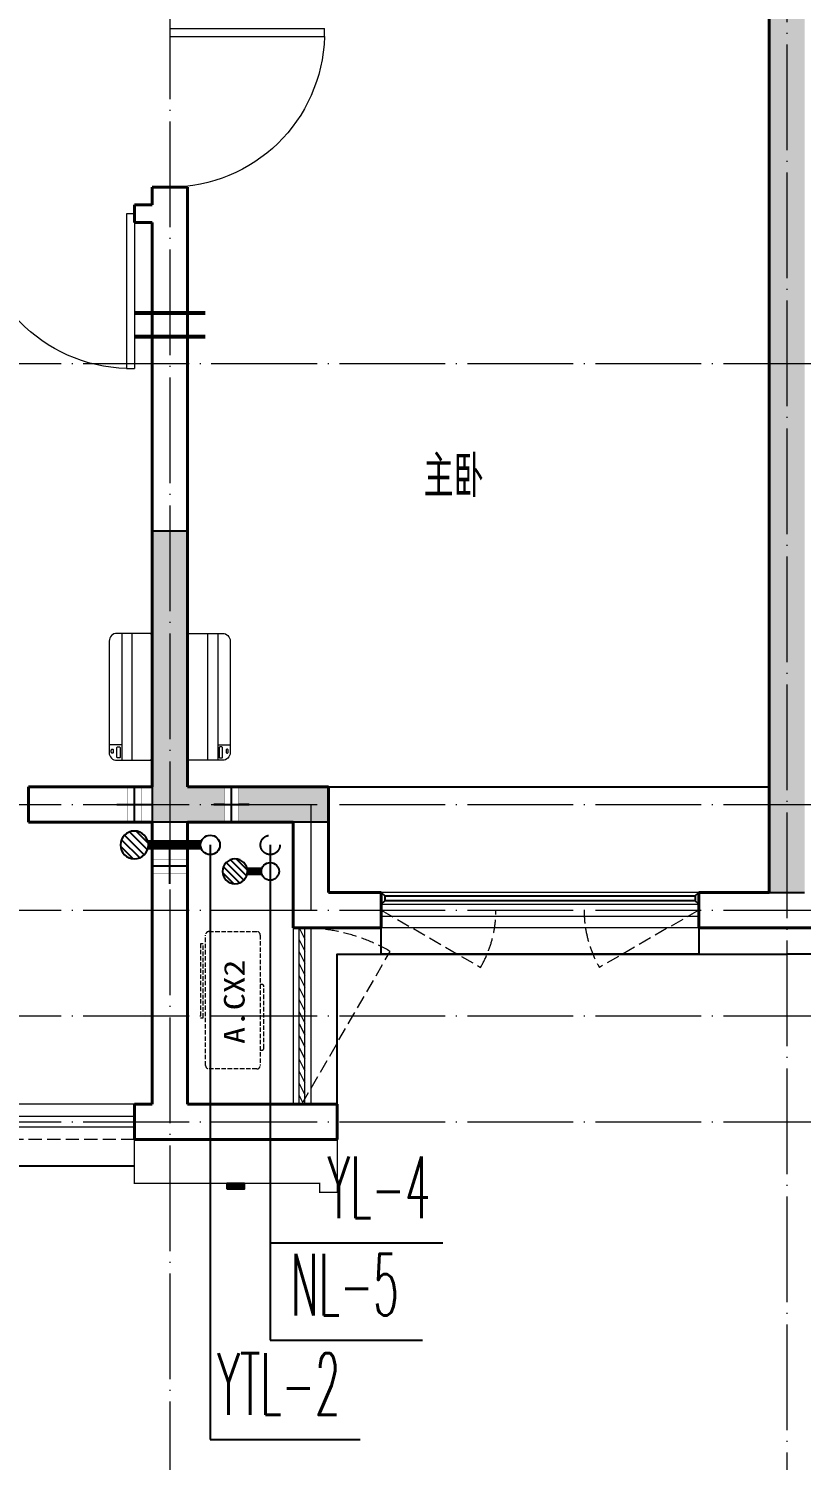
# Model space of a CAD drawing. Extents: x 27938 to 650306, y -92720 to 1524912.
# Drawn here: x 295217 to 299599, y 594028 to 602149 of the extents above; entities that cross this region are included whole.
import ezdxf

# ---------------------------------------------------------------- set-up
doc = ezdxf.new("R2010")
doc.units = 0
doc.header["$LTSCALE"] = 1000
doc.header["$MEASUREMENT"] = 0
doc.linetypes.add('DASH', pattern=[0.35, 0.25, -0.1])
doc.linetypes.add('DOTE', pattern=[2.42, 2, -0.2, 0.02, -0.2])
for name, color, linetype in [('3-栏杆1', 135, 'Continuous'), ('3.5方案汇报，与郭总、侯月琴确定户型_t8$0$2020.03.04 -1安徽标准化洋房户型(UA）_t8_t8$0$看线', 154, 'Continuous'), ('COLUMN', 9, 'Continuous'), ('DIM_凝结', 3, 'Continuous'), ('DIM_阳台', 132, 'Continuous'), ('DIM_雨水', 3, 'Continuous'), ('EQUIP_地漏', 7, 'Continuous'), ('PIPE-凝结', 150, 'N'), ('PIPE-阳台', 132, 'YT'), ('PUB_TEXT', 4, 'Continuous'), ('VALVE_不分区给水', 7, 'Continuous'), ('VPIPE-凝结', 150, 'Continuous'), ('VPIPE-阳台', 132, 'YT'), ('VPIPE-雨水', 4, 'DASH'), ('ZC', 6, 'Continuous'), ('保温', 6, 'Continuous'), ('机电标识类', 1, 'Continuous'), ('看线', 251, 'Continuous'), ('立面', 73, 'Continuous'), ('铝合金', 144, 'Continuous')]:
    doc.layers.add(name, color=color, linetype=linetype)
for name, color, linetype, lineweight in [('DOTE', 19, 'DOTE', 9), ('PUB_HATCH', 8, 'Continuous', 9), ('WALL', 9, 'Continuous', 40), ('WINDOW', 8, 'Continuous', 15), ('平面-栏杆', 135, 'Continuous', 15), ('平面-看线', 45, 'Continuous', 15), ('平面-空调室内机', 176, 'Continuous', 9), ('平面-空调预留孔', 173, 'Continuous', 15), ('空调', 76, 'Continuous', 13)]:
    doc.layers.add(name, color=color, linetype=linetype, lineweight=lineweight)
doc.styles.add('_TWT_SERIAL', font='simplex.shx', dxfattribs={"width": 0.6, "oblique": 10, "height": 3, "bigfont": 'aadri.shx'})
doc.styles.get("Standard").update_dxf_attribs({"font": 'gbenor.shx', "bigfont": 'gbcbig.shx'})
doc.styles.add('黑体', font='simhei.ttf')
doc.linetypes.add('N', pattern='A,3,-0.2,["N",Standard,S=0.25,R=0,X=-0.1,Y=-0.115],-0.2', length=3.4)
doc.linetypes.add('YT', pattern='A,3,-0.2,["YT",Standard,S=0.25,R=0,X=-0.1,Y=-0.115],-0.35', length=3.55)

# ---------------------------------------------------------------- blocks, each defined once
blk = doc.blocks.new('gdfgdgdgr')
at = {"layer": 'PUB_HATCH'}
blk.add_hatch(color=256, dxfattribs=at).paths.add_polyline_path([(502077.6, 521913.9), (501277.6, 521913.9), (501277.6, 523363.9), (501077.6, 523363.9), (501077.6, 521713.9), (502077.6, 521713.9)])
at = {"layer": 'COLUMN', "color": 8}
for p, q in [((501277.6, 523363.9), (501077.6, 523363.9)), ((501077.6, 523363.9), (501077.6, 521713.9)), ((501277.6, 521913.9), (501277.6, 523363.9)), ((502077.6, 521913.9), (501277.6, 521913.9)), ((502077.6, 521713.9), (502077.6, 521913.9)), ((501077.6, 521713.9), (502077.6, 521713.9))]:
    blk.add_line(p, q, dxfattribs=at)
blk = doc.blocks.new('ferre')
at = {"layer": '平面-空调预留孔', "color": 0, "linetype": 'DASH', "ltscale": 0.1}
for p, q in [((93392.7, 115403.5), (93392.7, 115393.5)), ((93765.6, 115393.5), (93765.6, 115403.5)), ((93402.7, 115383.5), (93755.6, 115383.5))]:
    blk.add_line(p, q, dxfattribs=at)
blk.add_lwpolyline([(93996.7, 115742.6), (93576.8, 115742.6), (93576.8, 115727.5), (93996.7, 115727.5)], close=True, dxfattribs=at)
blk.add_lwpolyline([(94045.9, 115403.5), (93305.9, 115403.5, -0.414214), (93285.9, 115423.5), (93285.9, 115693.5, -0.414214), (93305.9, 115713.5), (94045.9, 115713.5, -0.414214), (94065.9, 115693.5), (94065.9, 115423.5, -0.414214)], format="xyb", close=True, dxfattribs=at)
for centre, start, end in [((93402.7, 115393.5), 180, 270), ((93755.6, 115393.5), 270, 0)]:
    blk.add_arc(centre, 10, start, end, dxfattribs=at)
at = {"layer": '平面-空调预留孔', "color": 0, "linetype": 'DASH', "ltscale": 0.1, "style": '黑体', "width": 1.2}
blk.add_text('A.CX2', height=117.05, dxfattribs=at).set_placement((93428.3, 115492.1))
blk = doc.blocks.new('fergve')
at = {"layer": '平面-空调预留孔', "color": 8, "linetype": 'DASH', "ltscale": 0.1}
blk.add_blockref('ferre', (25670, -60415.8), dxfattribs=at)
blk = doc.blocks.new('dongkong')
at = {"color": 0}
blk.add_wipeout([(-603756, 210771), (-603756, 210570.8), (-603836, 210570.8), (-603836, 210771)], dxfattribs=at)
at = {"layer": '机电标识类', "color": 0, "linetype": 'DASH', "ltscale": 400}
for p, q in [((-603796, 210771), (-603796, 210570.8)), ((-603896, 210670.7), (-603696, 210670.7))]:
    blk.add_line(p, q, dxfattribs=at)
at = {"layer": '空调', "color": 0, "linetype": 'DASH', "const_width": 2}
blk.add_lwpolyline([(-603756, 210771), (-603756, 210570.8), (-603836, 210570.8), (-603836, 210771)], close=True, dxfattribs=at)
blk = doc.blocks.new('A$C001338C2')
at = {"color": 0}
for p, q in [((0, 249), (0, 22)), ((845, 304), (55, 304)), ((109, 215), (109, 304)), ((900, 22), (900, 249)), ((22, 0), (878, 0))]:
    blk.add_line(p, q, dxfattribs=at)
at = {"color": 0, "lineweight": 5}
for p, q in [((900, 215), (0, 215)), ((900, 143), (0, 143))]:
    blk.add_line(p, q, dxfattribs=at)
at = {"color": 0}
for points in [[(89, 226), (22, 226, -0.414214), (17, 232), (17, 243, -0.414214), (22, 249), (89, 249, -0.414214), (95, 243), (95, 232, -0.414214)], [(73, 275), (57, 275, -0.414214), (51, 281), (51, 283, -0.414214), (57, 289), (73, 289, -0.414214), (79, 283), (79, 281, -0.414214)]]:
    blk.add_lwpolyline(points, format="xyb", close=True, dxfattribs=at)
for centre, radius, start, end in [((55, 249), 55, 90, 180), ((845, 249), 55, 360, 90), ((22, 22), 22, 180, 270), ((878, 22), 22, 270, 360)]:
    blk.add_arc(centre, radius, start, end, dxfattribs=at)
blk = doc.blocks.new('A$C6C4C4DE5')
at = {"layer": '保温', "linetype": 'ByBlock', "ltscale": 10}
h = blk.add_hatch(dxfattribs=at)
h.set_pattern_fill('AR-HBONE', color=251, scale=55)
h.set_pattern_definition([(45, (-445516.58, -596648.81), (0, 47.4157523), [100.584, -33.528]), (135, (-445492.87, -596625.102), (3e-15, 47.4157523), [100.584, -33.528])])
edge = h.paths.add_edge_path()
edge.add_line((200, 5200), (200.1, 7800))
edge.add_line((200.1, 7800), (0.1, 7800))
edge.add_line((0.1, 7800), (0, 5200))
edge.add_line((0, 5200), (200, 5200))
h = blk.add_hatch(dxfattribs=at)
h.set_pattern_fill('AR-HBONE', color=251, scale=55)
h.set_pattern_definition([(45, (-445516.58, -596648.81), (0, 47.4157523), [100.584, -33.528]), (135, (-445492.87, -596625.102), (3e-15, 47.4157523), [100.584, -33.528])])
edge = h.paths.add_edge_path()
edge.add_line((900, 5000), (900, 5200))
edge.add_line((900, 5200), (-700, 5200))
edge.add_line((-700, 5200), (-700, 5000))
edge.add_line((-700, 5000), (900, 5000))
at = {"layer": '保温', "linetype": 'Continuous', "ltscale": 10}
h = blk.add_hatch(dxfattribs=at)
h.set_pattern_fill('HEX', color=251, scale=10, angle=90, style=0)
h.set_pattern_definition([(90, (-503782.47, -516048.461), (-16.49778, 1e-15), [9.525, -19.05]), (210, (-503782.47, -516048.461), (8.24889, -14.2874966), [9.525, -19.05]), (150, (-503782.47, -516038.936), (-8.24889, -14.2874966), [9.525, -19.05])])
edge = h.paths.add_edge_path()
edge.add_line((200, 5000), (0, 5000))
edge.add_line((0, 5000), (0.1, 0))
edge.add_line((0.1, 0), (200.1, 0))
edge.add_line((200.1, 0), (200, 5000))
at = {"layer": '保温', "color": 251, "linetype": 'ByBlock', "ltscale": 10}
for p, q in [((0, 7800), (200, 7800)), ((0, 5000), (200, 5000)), ((0, 0), (200, 0))]:
    blk.add_line(p, q, dxfattribs=at)
blk = doc.blocks.new('GDGDGRDGDGDR')
at = {"layer": 'DOTE', "linetype": 'DOTE', "ltscale": 0.3}
for p, q in [((299516.6, 612948.8), (299516.6, 593948.8)), ((296016.6, 602348.8), (296016.6, 593948.8)), ((270116.6, 600248.8), (328916.6, 600248.8)), ((270116.6, 597748.8), (328916.6, 597748.8)), ((296816.6, 597748.8), (296816.6, 597148.8)), ((270116.6, 597148.8), (328916.6, 597148.8)), ((270116.6, 596548.8), (328916.6, 596548.8)), ((270116.6, 595948.8), (328916.6, 595948.8))]:
    blk.add_line(p, q, dxfattribs=at)
blk = doc.blocks.new('$VALVE$00000533')
at = {"ltscale": 0.5, "const_width": 25}
for points in [[(-225, 75), (225, 75)], [(-225, -75), (225, -75)]]:
    blk.add_lwpolyline(points, dxfattribs=at)
blk = doc.blocks.new('A$C63B27F85')
at = {"layer": 'VALVE_不分区给水', "xscale": 0.8999999999999999, "yscale": -0.8999999999999999, "zscale": 0.8999999999999999}
blk.add_blockref('$VALVE$00000533', (23900, -10480), dxfattribs=at)
blk = doc.blocks.new('$WINLIB2D$00000001')
at = {"color": 0}
for points in [[(-0.5, 0.5), (-0.5, -0.5)], [(-0.5, 0.5), (0.5, 0.5)], [(0.5, -0.5), (0.5, 0.5)], [(0.5, 0.1667), (-0.5, 0.1667)], [(0.5, -0.1667), (-0.5, -0.1667)], [(-0.5, -0.5), (0.5, -0.5)]]:
    blk.add_lwpolyline(points, dxfattribs=at)
blk = doc.blocks.new('$DorLib2D$00000001')
for p, q in [((0.45, 0.975), (0.5, 0.975)), ((0.45, 0), (0.45, 0.975)), ((0.5, 0), (0.5, 0.975)), ((0.5, 0), (0.45, 0))]:
    blk.add_line(p, q)
at = {"lineweight": 13}
blk.add_arc((0.475, 0), 0.975, 91.46928, 180, dxfattribs=at)
blk = doc.blocks.new('$WINLIB2D$00000039')
at = {"color": 0}
for points in [[(-0.5, 0.5), (-0.5, -0.5)], [(0.5, 0.5), (-0.5, 0.5)], [(0.5, -0.5), (0.5, 0.5)], [(-0.5, 0.1667), (0.5, 0.1667)], [(-0.3839, -0.1667), (-0.448, 0.1667)], [(-0.3159, -0.1667), (-0.38, 0.1667)], [(-0.2479, -0.1667), (-0.312, 0.1667)], [(-0.1799, -0.1667), (-0.244, 0.1667)], [(-0.1119, -0.1667), (-0.176, 0.1667)], [(-0.0439, -0.1667), (-0.108, 0.1667)], [(0.0241, -0.1667), (-0.04, 0.1667)], [(0.0921, -0.1667), (0.028, 0.1667)], [(0.16, -0.1667), (0.0959, 0.1667)], [(0.228, -0.1667), (0.1639, 0.1667)], [(0.296, -0.1667), (0.2319, 0.1667)], [(0.364, -0.1667), (0.2999, 0.1667)], [(0.432, -0.1667), (0.3679, 0.1667)], [(0.5, -0.1667), (0.4359, 0.1667)], [(-0.4519, -0.1667), (-0.5, 0.0836)], [(-0.5, -0.1667), (0.5, -0.1667)], [(0.5, -0.5), (-0.5, -0.5)]]:
    blk.add_lwpolyline(points, dxfattribs=at)
blk = doc.blocks.new('$TwtSys$00000141')
for p, q in [((-141, 12), (-15, 138)), ((-141, 12), (-15, 138)), ((-131, -53), (53, 131)), ((-131, -53), (53, 131)), ((-100, -100), (100, 100)), ((-100, -100), (100, 100)), ((-49, -131), (131, 49)), ((-49, -131), (131, 49)), ((17, -138), (138, -17)), ((17, -138), (138, -17))]:
    blk.add_line(p, q)
blk.add_circle((0, 0), 141)
blk.add_circle((0, 0), 141)

msp = doc.modelspace()

# ---------------------------------------------------------------- hatches: boundary and pattern name
at = {"layer": '立面'}
h = msp.add_hatch(dxfattribs=at)
h.set_pattern_fill('ANSI31', color=8, scale=2)
h.set_pattern_definition([(45, (-591884.0693, -199996.651), (-2.24506403, 2.24506403), [])])
h.paths.add_polyline_path([(296341.2, 595568.8), (296441.2, 595568.8), (296441.2, 595598.8), (296341.2, 595598.8)])

# ---------------------------------------------------------------- linework, layer by layer
at = {"color": 8, "const_width": 8}
msp.add_lwpolyline([(296966.6, 595848.8), (296966.6, 595548.8), (296866.6, 595548.8), (296866.6, 595598.8), (295816.6, 595598.8), (295816.6, 595848.8)], dxfattribs=at)
at = {"layer": '3-栏杆1', "color": 8}
for p, q in [((297236.8, 597231), (297216.6, 597248.8)), ((297216.6, 597248.8), (297236.8, 597231)), ((297236.8, 597201.7), (297216.6, 597181.9)), ((297216.6, 597181.9), (297236.8, 597201.7)), ((297236.8, 597231), (298996.3, 597231)), ((297236.8, 597231), (297236.8, 597201.7)), ((298996.3, 597201.7), (297236.8, 597201.7)), ((298996.3, 597231), (299016.6, 597248.8)), ((299016.6, 597248.8), (298996.3, 597231)), ((298996.3, 597231), (298996.3, 597201.7)), ((299016.6, 597181.9), (298996.3, 597201.7))]:
    msp.add_line(p, q, dxfattribs=at)
at = {"layer": '3.5方案汇报，与郭总、侯月琴确定户型_t8$0$2020.03.04 -1安徽标准化洋房户型(UA）_t8_t8$0$看线', "color": 8, "ltscale": 10}
msp.add_line((296916.6, 597848.8), (299416.6, 597848.8), dxfattribs=at)
at = {"layer": 'DIM_凝结'}
for p, q in [((296586.6, 597368.8), (296586.6, 594710.3)), ((296586.6, 594710.3), (297450.5, 594710.3))]:
    msp.add_line(p, q, dxfattribs=at)
at = {"layer": 'DIM_阳台'}
for p, q in [((296246.6, 597518.8), (296246.6, 594145.6)), ((296246.6, 594145.6), (297095.9, 594145.6))]:
    msp.add_line(p, q, dxfattribs=at)
at = {"layer": 'DIM_雨水'}
for p, q in [((296586.6, 597518.8), (296586.6, 595261.7)), ((296586.6, 595261.7), (297564.9, 595261.7))]:
    msp.add_line(p, q, dxfattribs=at)
at = {"layer": 'PIPE-凝结', "const_width": 45}
msp.add_lwpolyline([(296536.6, 597368.8), (296457.1, 597368.8)], dxfattribs=at)
at = {"layer": 'VPIPE-凝结'}
msp.add_circle((296586.6, 597368.8), 50, dxfattribs=at)
at = {"layer": 'VPIPE-阳台'}
msp.add_circle((296246.6, 597518.8), 55, dxfattribs=at)
at = {"layer": 'VPIPE-雨水'}
msp.add_circle((296586.6, 597518.8), 55, dxfattribs=at)
at = {"layer": 'WALL', "color": 8}
for p, q in [((299416.6, 602248.8), (299416.6, 597248.8)), ((296116.6, 601248.8), (295916.6, 601248.8)), ((295916.6, 601248.8), (295916.6, 601148.8)), ((296116.6, 601048.8), (296116.6, 601248.8)), ((295916.6, 601148.8), (295816.6, 601148.8)), ((295816.6, 601148.8), (295816.6, 601048.8)), ((295816.6, 601048.8), (295916.6, 601048.8)), ((296116.6, 601048.8), (296116.6, 597848.8)), ((295216.6, 597848.8), (295216.6, 597648.8)), ((296916.6, 597848.8), (296916.6, 597248.8)), ((296716.6, 597648.8), (296716.6, 597148.8)), ((297216.6, 597248.8), (296916.6, 597248.8)), ((297216.6, 597048.8), (297216.6, 597248.8)), ((299416.6, 597248.8), (299016.6, 597248.8)), ((299016.6, 597248.8), (299016.6, 597048.8)), ((296716.6, 597148.8), (296716.6, 597048.8)), ((296716.6, 597048.8), (296816.6, 597048.8)), ((296816.6, 597048.8), (297216.6, 597048.8)), ((299016.6, 597048.8), (299516.6, 597048.8)), ((299516.6, 597048.8), (300016.6, 597048.8)), ((295816.6, 596048.8), (295916.6, 596048.8)), ((295816.6, 596048.8), (295816.6, 595848.8)), ((296116.6, 596048.8), (296716.6, 596048.8)), ((296716.6, 596048.8), (296816.6, 596048.8)), ((296816.6, 596048.8), (296966.6, 596048.8)), ((296966.6, 596048.8), (296966.6, 595848.8)), ((295816.6, 595848.8), (296016.6, 595848.8)), ((296016.6, 595848.8), (296816.6, 595848.8)), ((296816.6, 595848.8), (296966.6, 595848.8))]:
    msp.add_line(p, q, dxfattribs=at)
at = {"layer": 'WINDOW', "color": 8, "linetype": 'DASH', "ltscale": 0.3}
for points in [[(297216.6, 597148.8), (297779.7, 596824.2, 0.131485), (297866.6, 597148.8)], [(299016.6, 597148.8), (298453.4, 596824.2, -0.131485), (298366.6, 597148.8)], [(296766.6, 596048.8), (297266.6, 596914.8, 0.131652), (296766.6, 597048.8)]]:
    msp.add_lwpolyline(points, format="xyb", dxfattribs=at)
at = {"layer": '平面-栏杆', "color": 8}
for p, q in [((295816.6, 595978.8), (289916.6, 595978.8)), ((295816.6, 595918.8), (289916.6, 595918.8))]:
    msp.add_line(p, q, dxfattribs=at)
at = {"layer": '平面-看线', "color": 8}
msp.add_line((295816.6, 596048.8), (289916.6, 596048.8), dxfattribs=at)
at = {"layer": '平面-看线', "color": 8, "linetype": 'DASH', "ltscale": 0.3}
msp.add_line((295816.6, 595848.8), (289916.6, 595848.8), dxfattribs=at)
at = {"layer": '看线', "color": 8, "ltscale": 0.5}
for points in [[(299016.6, 597048.8), (299016.6, 596898.8), (297216.6, 596898.8), (297216.6, 597048.8)], [(296966.6, 596048.8), (296966.6, 596898.8), (299516.6, 596898.8)], [(302066.6, 596048.8), (302066.6, 596898.8), (299516.6, 596898.8)], [(289916.6, 595698.8), (295816.6, 595698.8)]]:
    msp.add_lwpolyline(points, dxfattribs=at)
at = {"layer": '立面', "color": 8}
msp.add_lwpolyline([(296341.2, 595568.8), (296441.2, 595568.8), (296441.2, 595598.8), (296341.2, 595598.8)], close=True, dxfattribs=at)
at = {"layer": '铝合金', "color": 8}
msp.add_lwpolyline([(296341.2, 595568.8), (296441.2, 595568.8), (296441.2, 595598.8), (296341.2, 595598.8)], close=True, dxfattribs=at)

# ---------------------------------------------------------------- block references
at = {"color": 8}
for name, p in [('gdfgdgdgr', (-205160.8, 75935)), ('A$C6C4C4DE5', (299416.6, 597248.8))]:
    msp.add_blockref(name, p, dxfattribs=at)
at = {"layer": 'EQUIP_地漏', "xscale": 0.5, "yscale": -0.5, "zscale": 0.5, "rotation": 359.9999999999853}
msp.add_blockref('$TwtSys$00000141', (296386.6, 597368.8), dxfattribs=at)
at = {"layer": 'WINDOW'}
for name, p, xscale, yscale, zscale, rotation in [('$DorLib2D$00000001', (296016.6, 601698.8), -900, 900, -900, 270), ('$DorLib2D$00000001', (295366.6, 601098.8), -900, 900, -900, 179.9999999875247), ('$WINLIB2D$00000039', (296766.6, 596548.8), -1000, 100, -1000, 270)]:
    msp.add_blockref(name, p, dxfattribs=dict(at, xscale=xscale, yscale=yscale, zscale=zscale, rotation=rotation))
at = {"layer": 'WINDOW', "xscale": -1800, "yscale": -200, "zscale": -1800}
msp.add_blockref('$WINLIB2D$00000001', (298116.6, 597148.8), dxfattribs=at)
at = {"layer": 'ZC'}
msp.add_blockref('A$C63B27F85', (272116.6, 610948.8), dxfattribs=at)
at = {"layer": '平面-空调预留孔', "color": 8, "yscale": 0.800000000046565, "zscale": 0.800000000046565}
for p, xscale, rotation in [((295916.5, 597998.8), 0.800000000046565, 90.00000023343017), ((296116.7, 597998.8), -0.800000000046565, 269.9999997665698)]:
    msp.add_blockref('A$C001338C2', p, dxfattribs=dict(at, xscale=xscale, rotation=rotation))
at = {"layer": '平面-空调预留孔', "color": 8, "rotation": 90.00000000000001}
msp.add_blockref('fergve', (351517.7, 477292), dxfattribs=at)

# ---------------------------------------------------------------- texts
at = {"layer": 'DIM_凝结', "color": 7, "style": '_TWT_SERIAL', "width": 0.48}
msp.add_text('NL-5', height=350, dxfattribs=at).set_placement((296702.8, 594850.3))
at = {"layer": 'DIM_阳台', "color": 7, "style": '_TWT_SERIAL', "width": 0.48}
msp.add_text('YTL-2', height=350, dxfattribs=at).set_placement((296285.7, 594285.6))
at = {"layer": 'DIM_雨水', "color": 7, "style": '_TWT_SERIAL', "width": 0.48}
msp.add_text('YL-4', height=350, dxfattribs=at).set_placement((296910.9, 595401.7))
at = {"layer": 'PUB_TEXT', "color": 8}
msp.add_text('主卧', height=236.31, dxfattribs=at).set_placement((297456.6, 599491.3))

# ---------------------------------------------------------------- next in the draw order: block references
at = {"layer": '平面-空调室内机', "color": 8, "ltscale": 0.3, "xscale": -1}
for p, rotation in [((899612.6, 808419.6), 180), ((85345.9, 1201194.9), 270)]:
    msp.add_blockref('dongkong', p, dxfattribs=dict(at, rotation=rotation))
at = {"layer": '平面-空调室内机', "color": 8, "ltscale": 0.3, "rotation": 180}
msp.add_blockref('dongkong', (-307429.4, 808419.6), dxfattribs=at)

# ---------------------------------------------------------------- next in the draw order: linework, layer by layer
at = {"layer": 'PIPE-阳台', "const_width": 55}
msp.add_lwpolyline([(296191.6, 597518.8), (295895.5, 597518.8)], dxfattribs=at)
at = {"layer": 'WALL', "color": 8}
msp.add_line((296116.6, 597648.8), (296116.6, 596048.8), dxfattribs=at)

# ---------------------------------------------------------------- next in the draw order: block references
at = {"layer": 'EQUIP_地漏', "xscale": 0.56, "yscale": -0.56, "zscale": 0.56, "rotation": 359.9999999999939}
msp.add_blockref('$TwtSys$00000141', (295816.6, 597518.8), dxfattribs=at)
at = {"layer": '平面-空调室内机', "color": 8, "ltscale": 0.3, "xscale": -1, "rotation": 180}
for p in [(899612.6, 808419.6), (900162.7, 808419.6)]:
    msp.add_blockref('dongkong', p, dxfattribs=at)

# ---------------------------------------------------------------- next in the draw order: linework, layer by layer
at = {"layer": 'WALL', "color": 8}
for p, q in [((295916.6, 601048.8), (295916.6, 597848.8)), ((295916.6, 597848.8), (295216.6, 597848.8)), ((296116.6, 597848.8), (296916.6, 597848.8)), ((295216.6, 597648.8), (295916.6, 597648.8)), ((295916.6, 597648.8), (295916.6, 596048.8)), ((296116.6, 597648.8), (296716.6, 597648.8))]:
    msp.add_line(p, q, dxfattribs=at)

# ---------------------------------------------------------------- next in the draw order: block references
msp.add_blockref('GDGDGRDGDGDR', (0, 0))

doc.saveas('drawing.dxf')
